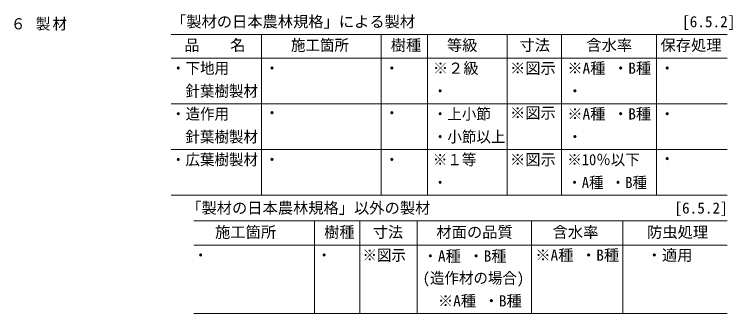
# Model space of a CAD drawing. Units: millimetres on the paper. Extents: x -396 to 397, y -283 to 596.
# Drawn here: x 8.9 to 197.2, y 517.1 to 595.7 of the extents above; entities that cross this region are included whole.
import ezdxf
from ezdxf.enums import TextEntityAlignment as Align

# ---------------------------------------------------------------- set-up
doc = ezdxf.new("R2010")
doc.units = ezdxf.units.MM
doc.layers.add('0-0', color=4, linetype='Continuous', lineweight=9)
doc.layers.add('0-1_文字', color=7, linetype='Continuous', lineweight=9)
doc.styles.add('ＭＳ ゴシック', font='')
doc.styles.get('ＭＳ ゴシック').set_extended_font_data('MS Gothic')

msp = doc.modelspace()

# ---------------------------------------------------------------- linework, layer by layer
at = {"layer": '0-0'}
for p, q in [((49.956, 590.394), (195.791, 590.394)), ((73.673, 590.394), (73.673, 548.209)), ((105.099, 590.394), (105.099, 548.209)), ((117.232, 590.394), (117.232, 548.209)), ((138.067, 590.394), (138.067, 548.209)), ((152.329, 590.394), (152.329, 548.209)), ((177.256, 590.394), (177.256, 548.209)), ((49.956, 584.188), (195.791, 584.188)), ((49.956, 572.188), (195.791, 572.188)), ((49.956, 560.188), (195.791, 560.188)), ((49.956, 548.209), (195.791, 548.209)), ((55.892, 541.509), (195.791, 541.509)), ((87.611, 541.509), (87.611, 517.126)), ((99.456, 541.509), (99.456, 517.126)), ((114.456, 541.509), (114.456, 517.126)), ((144.456, 541.509), (144.456, 517.126)), ((168.456, 541.509), (168.456, 517.126)), ((55.892, 535.126), (195.791, 535.126)), ((55.892, 517.126), (195.791, 517.126))]:
    msp.add_line(p, q, dxfattribs=at)

# ---------------------------------------------------------------- texts
at = {"layer": '0-1_文字', "style": 'ＭＳ ゴシック'}
for s, p in [('「製材の日本農林規格」による製材\u3000\u3000\u3000\u3000\u3000\u3000\u3000\u3000\u3000\u3000\u3000\u3000\u3000\u3000\u3000\u3000\u3000 [6.5.2]', (49.956, 591.394)), ('品\u3000\u3000名', (53.456, 585.228)), ('樹種', (107.572, 585.228)), ('等級', (122.309, 585.228)), ('寸法', (141.327, 585.228)), ('含水率', (158.868, 585.228)), ('保存処理', (178.324, 585.228)), ('・\u3000', (74.428, 579.188)), ('・\u3000', (105.856, 579.188)), ('※２級', (118.618, 579.188)), ('※図示', (138.837, 579.188)), ('※A種 ・B種', (153.868, 579.188)), ('・\u3000', (178.061, 579.188)), ('・\u3000', (153.868, 573.188)), ('※図示', (138.837, 567.455)), ('※A種 ・B種', (153.868, 567.188)), ('・\u3000', (74.428, 567.455)), ('・\u3000', (105.856, 567.455)), ('・\u3000', (178.061, 567.19)), ('・\u3000', (153.868, 561.188)), ('・\u3000', (74.428, 555.205)), ('・\u3000', (105.856, 555.205)), ('※図示', (138.837, 555.205)), ('・\u3000', (178.061, 555.403)), ('  「製材の日本農林規格」以外の製材\u3000\u3000\u3000\u3000\u3000\u3000\u3000\u3000\u3000\u3000\u3000\u3000\u3000\u3000 \u3000 [6.5.2]', (49.956, 542.509)), ('施工箇所', (61.505, 536.177)), ('樹種', (90.09, 536.177)), ('寸法', (102.847, 536.177)), ('材面の品質', (119.556, 536.177)), ('含水率', (150.015, 536.177)), ('防虫処理', (174.794, 536.177)), ('・A種 ・B種', (115.956, 529.885)), ('※A種 ・B種', (145.475, 530.126)), ('  ・適用', (170.694, 530.126)), ('  ※A種 ・B種', (115.956, 518.126))]:
    msp.add_text(s, height=2.933, dxfattribs=at).set_placement(p, align=Align.BOTTOM_LEFT)
at = {"layer": '0-1_文字', "style": 'ＭＳ ゴシック', "width": 0.95}
for s, p in [('施工箇所', (81.4, 585.228)), ('・下地用', (49.956, 579.188)), ('\u3000針葉樹製材', (49.956, 573.188)), ('・\u3000', (118.618, 573.188)), ('・造作用', (49.956, 567.188)), ('・上小節', (118.618, 567.188)), ('\u3000針葉樹製材', (49.956, 561.188)), ('・小節以上', (118.618, 561.188)), ('・広葉樹製材', (49.956, 555.188)), ('※１等', (118.618, 555.188)), ('※10％以下', (153.868, 555.188)), ('・\u3000', (118.618, 549.188)), ('・A種 ・B種', (153.868, 549.188)), ('※図示', (100.156, 530.126)), ('・\u3000', (55.817, 530.126)), ('・\u3000', (88.196, 530.126)), ('(造作材の場合)', (115.956, 524.126))]:
    msp.add_text(s, height=2.933, dxfattribs=at).set_placement(p, align=Align.BOTTOM_LEFT)
at = {"layer": '0-1_文字', "insert": (7.956, 591.394), "char_height": 2.933, "attachment_point": 7, "style": 'ＭＳ ゴシック'}
msp.add_mtext('\\T1.15;\\W0.95;６\\~製材', dxfattribs=at)

doc.saveas('drawing.dxf')
